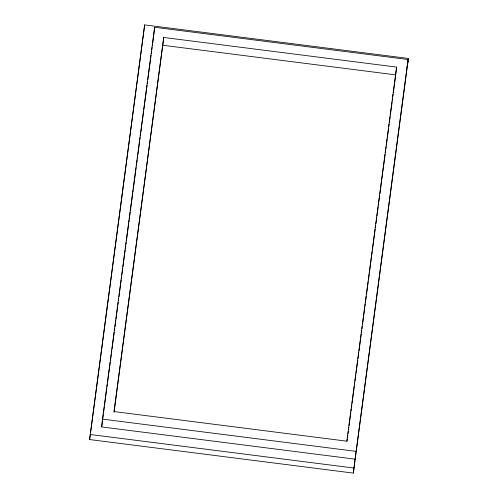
<?xml version="1.0" encoding="UTF-8"?>
<svg xmlns="http://www.w3.org/2000/svg" width="498" height="498" viewBox="0 0 498 498"><rect width="100%" height="100%" fill="white"/><g stroke="black" fill="none" stroke-linecap="round" stroke-linejoin="round"><path stroke-width="0.75" d="M89.621 439.553L144.657 24.9L408.379 58.447L353.343 473.1L89.621 439.553L90.337 434.169M144.657 24.9L90.543 432.625M353.343 473.1L355.086 459.156L101.66 426.923L102.52 419.123L154.629 27.284L408.055 59.523L407.196 67.317L408.379 58.447M153.77 35.084L154.629 27.284M114.054 412.419L163.742 37.468L396.582 67.087L395.798 74.177M355.086 459.156L408.055 59.523M101.66 426.923L103.298 414.604M103.503 413.066L104.319 406.91M104.524 405.366L106.777 388.434M106.983 386.89L107.288 384.581M107.493 383.043L110.257 362.258M110.463 360.72L111.284 354.557M111.49 353.02L111.795 350.71M112 349.173L114.254 332.234M114.453 330.697L114.764 328.387M114.97 326.844L115.785 320.687M115.99 319.15L117.733 306.058M117.939 304.521L118.244 302.211M118.449 300.674L118.754 298.364M118.96 296.82L121.213 279.888M121.419 278.345L121.724 276.035M121.929 274.498L122.751 268.341M122.956 266.797L125.203 249.865M125.409 248.321L125.72 246.012M125.919 244.474L126.231 242.165M126.436 240.627L128.689 223.689M128.889 222.152L129.2 219.842M129.405 218.298L130.221 212.142M130.426 210.604L132.68 193.666M132.885 192.128L133.19 189.819M133.396 188.281L136.159 167.496M136.365 165.952L137.187 159.796M137.386 158.258L137.697 155.949M137.902 154.405L139.639 141.32M139.845 139.782L140.156 137.473M140.355 135.929L140.666 133.62M140.872 132.082L141.687 125.926M141.893 124.382L143.636 111.297M143.841 109.759L144.657 103.596M144.862 102.059L147.115 85.121M147.321 83.583L147.626 81.274M147.831 79.736L150.595 58.951M150.801 57.407L151.106 55.097M151.311 53.56L151.616 51.25M151.822 49.713L152.133 47.403M152.338 45.86L153.664 35.856M163.742 37.468L113.992 411.56L346.832 441.178L396.582 67.087M346.994 441.259L347.305 438.943M347.511 437.406L347.816 435.09M348.021 433.546L348.332 431.231M348.538 429.693L348.843 427.377M349.048 425.834L350.791 412.724M350.997 411.18L351.302 408.864M351.507 407.32L351.818 405.011M352.024 403.467L354.277 386.498M354.483 384.954L354.794 382.638M354.999 381.095L355.821 374.926M356.02 373.382L357.769 360.272M357.975 358.728L358.79 352.559M358.996 351.015L361.255 334.046M361.461 332.502L361.766 330.193M361.971 328.649L362.283 326.333M362.488 324.789L364.741 307.82M364.947 306.276L365.258 303.967M365.457 302.423L366.279 296.254M366.484 294.71L368.227 281.594M368.433 280.057L369.255 273.881M369.46 272.344L372.23 251.515M372.436 249.971L375.206 229.148M375.411 227.605L375.716 225.289M375.922 223.745L376.743 217.576M376.949 216.032L378.181 206.782M378.387 205.238L378.692 202.923M378.897 201.379L379.719 195.21M379.924 193.666L381.667 180.556M381.873 179.012L382.694 172.843M382.9 171.3L385.153 154.33M385.359 152.786L385.67 150.471M385.875 148.933L386.18 146.617M386.386 145.074L387.207 138.905M387.413 137.361L388.645 128.104M388.851 126.56L389.156 124.245M389.361 122.707L390.183 116.532M390.388 114.994L392.131 101.878M392.337 100.335L392.642 98.025M392.847 96.481L393.159 94.166M393.364 92.622L395.617 75.652M162.883 45.268L395.723 74.881M102.52 419.123L355.945 451.362M90.182 434.486L353.904 468.033"/></g></svg>
